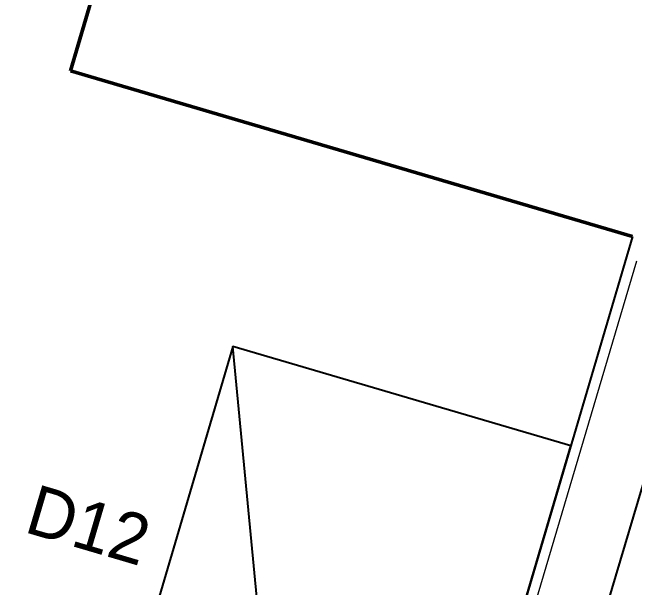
# Model space of a CAD drawing. Header units: millimetres. Extents: x 62878 to 70819, y -67946 to -61850.
# Drawn here: x 67834.7 to 67942.5, y -65683.5 to -65583.9 of the extents above; entities that cross this region are included whole.
import ezdxf
from ezdxf.enums import TextEntityAlignment as Align

# ---------------------------------------------------------------- set-up
doc = ezdxf.new("R2010")
doc.units = ezdxf.units.MM
for name, color, linetype, lineweight in [('-Hotec Kolon', 6, 'Continuous', 50), ('DOGRAMA', 171, 'Continuous', 0), ('GOR-2', 152, 'Continuous', 20)]:
    doc.layers.add(name, color=color, linetype=linetype, lineweight=lineweight)
doc.layers.add('ÇATI K', color=254, linetype='Continuous')
doc.styles.add('TAKSİM', font='GOTHIC.TTF', dxfattribs={"height": 20})

msp = doc.modelspace()

# ---------------------------------------------------------------- linework, layer by layer
at = {"layer": '-Hotec Kolon', "linetype": 'Continuous'}
for p, q in [((67899.75, -65407.47), (67844.76, -65594.04)), ((67844.76, -65594.04), (67942.12, -65622.73))]:
    msp.add_line(p, q, dxfattribs=at)
at = {"color": 0}
msp.add_line((67888.46, -65804.79), (67872.92, -65641.74), dxfattribs=at)
msp.add_lwpolyline([(68896.02, -63031.44), (69030.26, -63071.18), (69185.28, -62547.65), (68893, -62461.11, 1.044368), (68063.2, -62298.73, 0.204375), (63106.96, -62494.78, 0.353953), (62932.94, -62997.83), (63753.18, -65779.6), (64154.95, -67142.15), (65336.72, -66792.62), (65336.7, -66829.11), (65270.54, -66829.07, 0.626789), (65270.2, -67369.07), (65531.84, -67369.23, 0.926242), (66130.09, -67369.61), (66391.73, -67369.77, 0.626743), (66392.07, -66829.77), (66326.15, -66829.73), (66326.17, -66793.24), (67506.16, -67144.13), (68467.02, -63899.09), (68625.2, -63946.04), (68896.02, -63031.42)], format="xyb")
msp.add_lwpolyline([(67888.46, -65804.79), (67931.43, -65658.99), (67872.92, -65641.74), (67829.94, -65787.54)], close=True, dxfattribs=at)
at = {"layer": 'DOGRAMA', "lineweight": -2}
msp.add_lwpolyline([(66522.14, -66852.65), (67506.16, -67144.13), (68892.83, -62461.06)], dxfattribs=at)
at = {"layer": 'GOR-2'}
msp.add_line((67758.74, -66248.25), (67942.88, -65626.94), dxfattribs=at)
at = {"layer": 'ÇATI K', "color": 0}
msp.add_line((67942.12, -65622.73), (67759.53, -66242.18), dxfattribs=at)

# ---------------------------------------------------------------- texts
at = {"style": 'TAKSİM'}
msp.add_text('D12', height=8.64, rotation=343.5761, dxfattribs=at).set_placement((67846.69, -65676.83), align=Align.CENTER)

doc.saveas('drawing.dxf')
